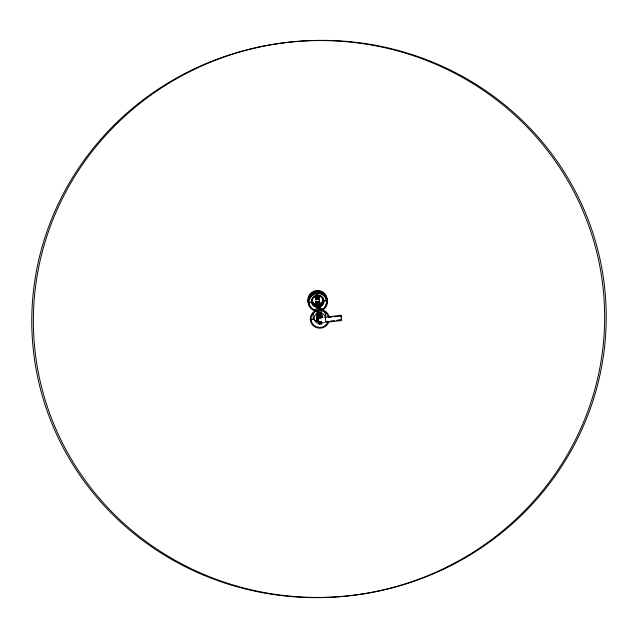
<?xml version="1.0" encoding="UTF-8"?>
<svg xmlns="http://www.w3.org/2000/svg" width="638" height="638" viewBox="0 0 638 638"><rect width="100%" height="100%" fill="white"/><g stroke="black" fill="none" stroke-linecap="round" stroke-linejoin="round"><path stroke-width="0.96" d="M317.764 318.043L317.748 318.011M321.44 316.408A3.062 2.975 -7.2 0 0 320.332 315.993A3.03 2.943 -7.2 0 0 318.649 316.177L315.459 309.294A10.83 10.519 -7.2 0 1 321.783 308.553L320.276 316.017A3.03 2.943 -7.2 0 1 321.4 316.416L321.201 316.687M317.365 305.395A6.364 6.189 -7.2 0 1 316.32 305.299L316.448 304.358A5.575 5.415 -7.2 0 1 311.894 299.669L311.703 299.74M318.681 302.492L320.061 305.618A6.364 6.189 -7.2 0 1 316.416 306.049L317.038 302.651M317.437 306.886A6.364 6.189 -7.2 0 1 316.512 306.798L317.134 303.401M318.872 295.346L318.697 295.92A5.575 5.415 -7.2 0 1 319.901 306.224L320.252 307.117A6.364 6.189 -7.2 0 1 316.608 307.548L316.735 306.599A5.575 5.415 -7.2 0 1 315.523 296.295L315.228 295.777A6.364 6.189 -7.2 0 1 318.872 295.346L318.234 298.528A3.007 2.927 -7.2 0 0 316.592 298.751L315.228 295.777M316.32 305.299L316.911 301.902A3.03 2.943 -7.2 0 1 315.826 301.511L316.025 301.272A2.704 2.632 -7.2 0 0 319.319 300.889L319.909 303.879A3.03 2.943 -7.2 0 1 316.177 304.318L315.842 301.511M316.958 302.125L316.966 302.093A3.007 2.927 -7.2 0 0 318.601 301.902L318.609 301.926M318.131 297.81L318.617 295.394M317.222 304.182L316.608 307.548M317.245 304.366L317.253 304.334A3.007 2.927 -7.2 0 0 318.88 304.143L318.896 304.174M319.207 322.142L319.303 321.799A3.03 2.943 -7.2 0 1 318.195 321.4M320.372 315.666L320.188 316.217L318.617 316.225A3.062 2.975 -7.2 0 0 317.62 316.855L317.907 317.078M319.933 313.003L319.997 312.676A3.373 3.278 -7.2 0 1 321.512 313.33L321.871 316.137L321.432 316.671L321.05 313.418A3.054 2.967 -7.2 0 0 319.949 313.003M321.392 316.392L321.377 316.193A3.062 2.975 -7.2 0 0 320.3 315.77L320.348 315.483M319.183 321.959L319.247 321.632A3.062 2.975 -7.2 0 1 318.131 321.217L318.354 320.938M318.362 295.442L318.306 298.943L318.043 296.885M316.416 306.049L317.062 302.843A3.007 2.927 -7.2 0 0 318.697 302.651L320.061 305.618M316.512 306.798L317.158 303.584A3.007 2.927 -7.2 0 0 318.785 303.393L318.801 303.425M319.191 299.565L319.024 296.526L319.191 299.565A2.704 2.632 -7.2 0 0 315.898 299.948L315.308 296.965A3.03 2.943 -7.2 0 1 316.113 296.359M316.193 304.31L316.384 304.079A2.704 2.632 -7.2 0 0 319.67 303.696L319.909 303.879M321.05 313.418L321.177 316.504L321.353 316.081M321.074 313.872L321.512 313.33M317.668 321.305L318.099 320.762M317.692 321.488L318.123 320.954M321.456 316.863L321.895 316.32M318.378 321.121L318.155 321.408A3.062 2.975 -7.2 0 0 319.263 321.823L318.88 324.256A5.575 5.415 -7.2 0 0 321.919 323.897L320.946 321.632M316.615 299.134L316.424 297.643M319.558 301.072A3.03 2.943 -7.2 0 1 318.601 301.702L319.965 304.876M318.96 304.509L318.601 301.702M308.425 300.737L308.042 300.881L308.481 300.825M311.392 302.005L308.321 303.122L312.181 301.91M326.321 298.728L327.015 298.648L326.401 298.576M326.313 299.485L327.111 299.397L326.289 299.302M325.268 317.357L341.043 315.18L341.521 319.343M328.283 317.453L332.231 316.982M334.208 316.751L341.163 316.185M328.729 321.257L325.763 321.6L325.851 322.357L341.665 320.491L341.466 318.833M330.707 321.018L334.655 320.555M336.633 320.324L341.529 319.351M324.431 322.501L323.793 322.541M323.171 298.385L322.964 298.369A5.575 5.415 -7.2 0 1 319.622 303.983L319.885 304.653A6.364 6.189 -7.2 0 0 323.107 301.678M323.155 299.86L323.769 299.932M324.04 300.514A6.364 6.189 -7.2 0 1 315.18 306.958A6.364 6.189 -7.2 0 1 313.928 296.311A6.364 6.189 -7.2 0 1 324.04 300.514L327.294 300.889A9.554 9.283 -7.2 0 1 314 310.546A9.554 9.283 -7.2 0 1 312.134 294.589A9.554 9.283 -7.2 0 1 327.294 300.889L323.251 300.61M315.308 296.965L315.898 299.948M317.7 317.301L317.15 316.879L316.767 313.888A3.373 3.278 -7.2 0 1 318.099 312.899L318.226 313.202A3.054 2.967 -7.2 0 0 317.238 313.864L317.884 316.887M316.767 313.888L317.317 314.311M315.523 296.295L316.576 298.568M318.777 303.233L320.156 306.368A6.364 6.189 -7.2 0 1 319.614 306.575M318.872 303.983L320.252 307.117M316.488 297.978L316.504 298.002A3.007 2.927 -7.2 0 1 316.791 297.898M320.156 306.368L319.805 305.474A5.575 5.415 -7.2 0 0 322.302 297.539M322.222 316.815L322.246 317.022M316.95 317.772L316.911 317.365M319.319 300.889L319.67 303.696M319.997 312.676L320.292 315.81M316.934 301.934L317.301 304.709L316.911 301.902M318.226 313.202L318.585 316.009A3.062 2.975 -7.2 0 0 317.588 316.631M318.099 312.899L318.474 315.89M316.025 301.272L316.384 304.079M317.238 313.864L317.676 317.118L317.126 316.695A3.373 3.278 -7.2 0 0 320.643 321.887M341.545 319.494L341.386 318.123M341.107 315.714L341.242 316.847M325.284 317.477L325.731 321.329M325.372 318.266L325.428 318.713M318.434 307.404L318.888 311.224L318.801 310.459M341.131 315.954L341.314 317.541M316.823 293.56L316.448 290.545L317.022 295.306M311.846 319.558L311.799 319.144M319.837 303.313A3.03 2.943 -7.2 0 1 316.113 303.752M315.571 299.174A3.03 2.943 -7.2 0 1 319.303 298.736M327.9 322.054A8.757 8.509 -7.2 0 1 314.183 325.476A8.757 8.509 -7.2 0 1 315.1 311.751A8.757 8.509 -7.2 0 1 328.259 316.687M319.606 303.13A2.704 2.632 -7.2 0 1 316.312 303.521M315.826 299.389A2.704 2.632 -7.2 0 1 319.12 298.999M315.643 299.732A3.03 2.943 -7.2 0 1 319.375 299.294M317.572 305.131A6.364 6.189 -7.2 0 1 311.543 301.351M319.654 301.822A3.03 2.943 -7.2 0 1 315.922 302.26M322.908 298.337A5.575 5.415 -7.2 0 1 319.718 304.733M316.544 305.1A5.575 5.415 -7.2 0 1 311.958 299.629M309.693 305.738A9.554 9.283 -7.2 0 1 311.025 293.839A9.554 9.283 -7.2 0 1 323.299 293.009A9.554 9.283 -7.2 0 1 326.154 304.621M323.801 300.737A6.364 6.189 -7.2 0 1 311.647 302.173M308.991 299.174A8.757 8.509 -7.2 0 1 325.994 297.97M319.51 302.388A2.704 2.632 -7.2 0 1 316.217 302.771M315.73 298.64A2.704 2.632 -7.2 0 1 316.863 297.994M318.003 297.906A2.704 2.632 -7.2 0 1 319.024 298.257M319.415 301.638A2.704 2.632 -7.2 0 1 316.121 302.021M315.643 297.89A2.704 2.632 -7.2 0 1 316.145 297.507M318.131 297.196A2.704 2.632 -7.2 0 1 318.928 297.507M319.742 302.564A3.03 2.943 -7.2 0 1 316.017 303.002M315.475 298.424A3.03 2.943 -7.2 0 1 316.759 297.683M318.003 297.579A3.03 2.943 -7.2 0 1 319.207 297.986M315.403 297.707A3.03 2.943 -7.2 0 1 316.161 297.172M318.059 296.877A3.03 2.943 -7.2 0 1 319.136 297.268M316.639 305.849A5.575 5.415 -7.2 0 1 312.556 298.297M320.292 295.745A5.575 5.415 -7.2 0 1 320.691 295.968M310.363 307.237A9.554 9.283 -7.2 0 1 311.129 294.589A9.554 9.283 -7.2 0 1 324.16 294.365A9.554 9.283 -7.2 0 1 325.189 306.99M323.035 308.936A9.554 9.283 -7.2 0 1 322.214 309.422M314.319 309.964A9.554 9.283 -7.2 0 1 313.425 309.589M323.769 302.085A6.364 6.189 -7.2 0 1 319.478 306.415M317.182 306.687A6.364 6.189 -7.2 0 1 312.333 303.999M309.534 298.289A8.757 8.509 -7.2 0 1 325.436 297.196M308.393 302.54A9.554 9.283 -7.2 0 1 316.903 290.505A9.554 9.283 -7.2 0 1 326.943 301.224M308.896 298.424A8.757 8.509 -7.2 0 1 325.898 297.22M315.547 297.149A2.704 2.632 -7.2 0 1 316.057 296.766M318.035 296.447A2.704 2.632 -7.2 0 1 318.833 296.758M318.019 296.112A3.03 2.943 -7.2 0 1 319.016 296.487M323.123 301.758A6.364 6.189 -7.2 0 1 319.861 304.717M317.58 305.203A6.364 6.189 -7.2 0 1 311.551 301.423M319.279 321.281A2.672 2.6 -7.2 0 1 317.58 317.238A2.672 2.6 -7.2 0 1 322.078 317.405A2.704 2.632 -7.2 0 0 317.517 317.493A2.704 2.632 -7.2 0 0 319.367 321.504M322.852 317.365A3.373 3.278 -7.2 0 0 318.45 315.706L318.649 316.209A3.03 2.943 -7.2 0 0 317.668 316.855M317.206 317.397A2.672 2.6 -7.2 0 1 319.112 313.33A2.672 2.6 -7.2 0 1 321.903 316.847M321.225 315.3A1.914 1.866 -7.2 0 1 321.321 316.089M318.099 314.566A1.914 1.866 -7.2 0 1 320.603 314.446M318.059 319.574A1.914 1.866 -7.2 0 1 321.161 317.429M321.217 321.871A3.373 3.278 -7.2 0 1 316.727 320.316A3.373 3.278 -7.2 0 1 318.37 315.938A3.373 3.278 -7.2 0 1 322.852 317.501M318.027 319.646A1.914 1.866 -7.2 0 1 320.986 317.437M321.536 321.289A1.914 1.866 -7.2 0 1 318.872 321.791A1.914 1.866 -7.2 0 1 318.378 319.207A1.914 1.866 -7.2 0 1 321.042 318.705M321.385 310.012A6.364 6.189 -7.2 0 1 325.587 317.365M321.026 321.887A6.364 6.189 -7.2 0 1 315.387 311.145M317.668 313.92A5.575 5.415 -7.2 0 1 320.707 313.561M322.9 322.565A5.575 5.415 -7.2 0 1 314.67 320.531A5.575 5.415 -7.2 0 1 318.155 312.963A5.575 5.415 -7.2 0 1 325.228 317.509M328.865 321.719A9.554 9.283 -7.2 0 1 314.024 326.345A9.554 9.283 -7.2 0 1 314.486 311.224A9.554 9.283 -7.2 0 1 329.025 316.488M313.37 318.904L310.307 320.021L314.159 318.809L313.37 318.904M314.319 309.837A8.757 8.509 -7.2 0 0 326.504 300.984A8.757 8.509 -7.2 0 0 312.604 295.203A8.757 8.509 -7.2 0 0 314.319 309.837M203.985 575.317A286.558 278.407 -7.2 0 0 602.806 285.593A286.558 278.407 -7.2 0 0 147.841 96.378A286.558 278.407 -7.2 0 0 203.985 575.317M205.564 575.125A286.558 278.407 -7.2 0 0 604.385 285.401A286.558 278.407 -7.2 0 0 149.428 96.186A286.558 278.407 -7.2 0 0 205.564 575.125"/></g></svg>
